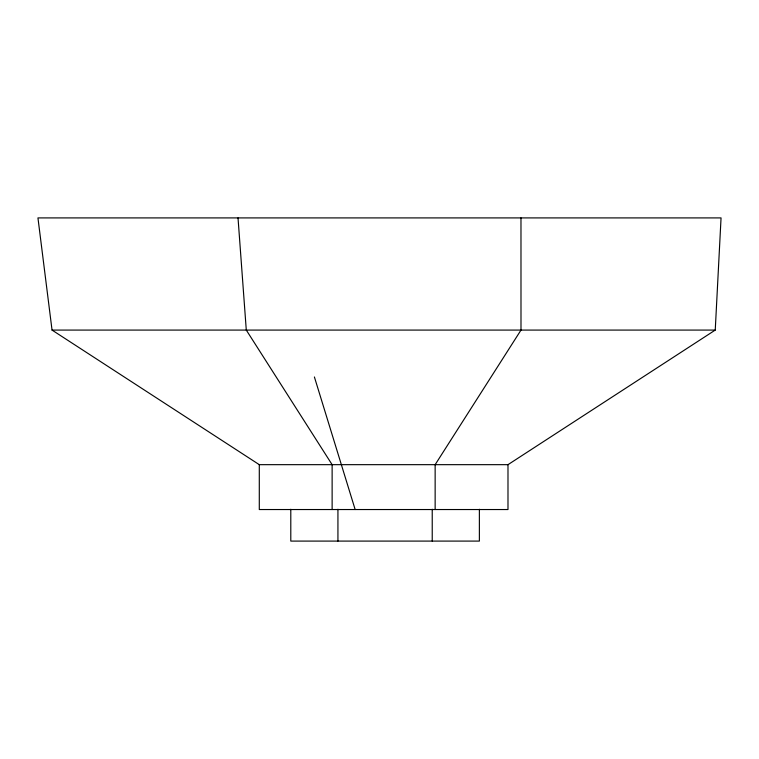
<?xml version="1.0" encoding="UTF-8"?>
<svg xmlns="http://www.w3.org/2000/svg" width="759" height="759" viewBox="0 0 759 759"><rect width="100%" height="100%" fill="white"/><g stroke="black" fill="none" stroke-linecap="round" stroke-linejoin="round"><path stroke-width="1.14" d="M715.244 330.08L721.05 217.909L37.95 217.909L52.039 330.08L259.293 464.669L507.989 464.669L715.244 330.08L52.039 330.08M314.397 376.967L355.155 509.536M238.022 217.909L246.286 330.08L332.129 464.669L332.129 509.536M520.978 217.909L520.997 330.08L435.144 464.669L435.144 509.536M507.989 464.669L507.989 509.536L259.293 509.536L259.293 464.669M479.375 509.27L479.375 541.091L290.792 541.091L290.792 509.27M432.232 509.27L432.232 541.091M337.935 509.27L337.935 541.091"/></g></svg>
